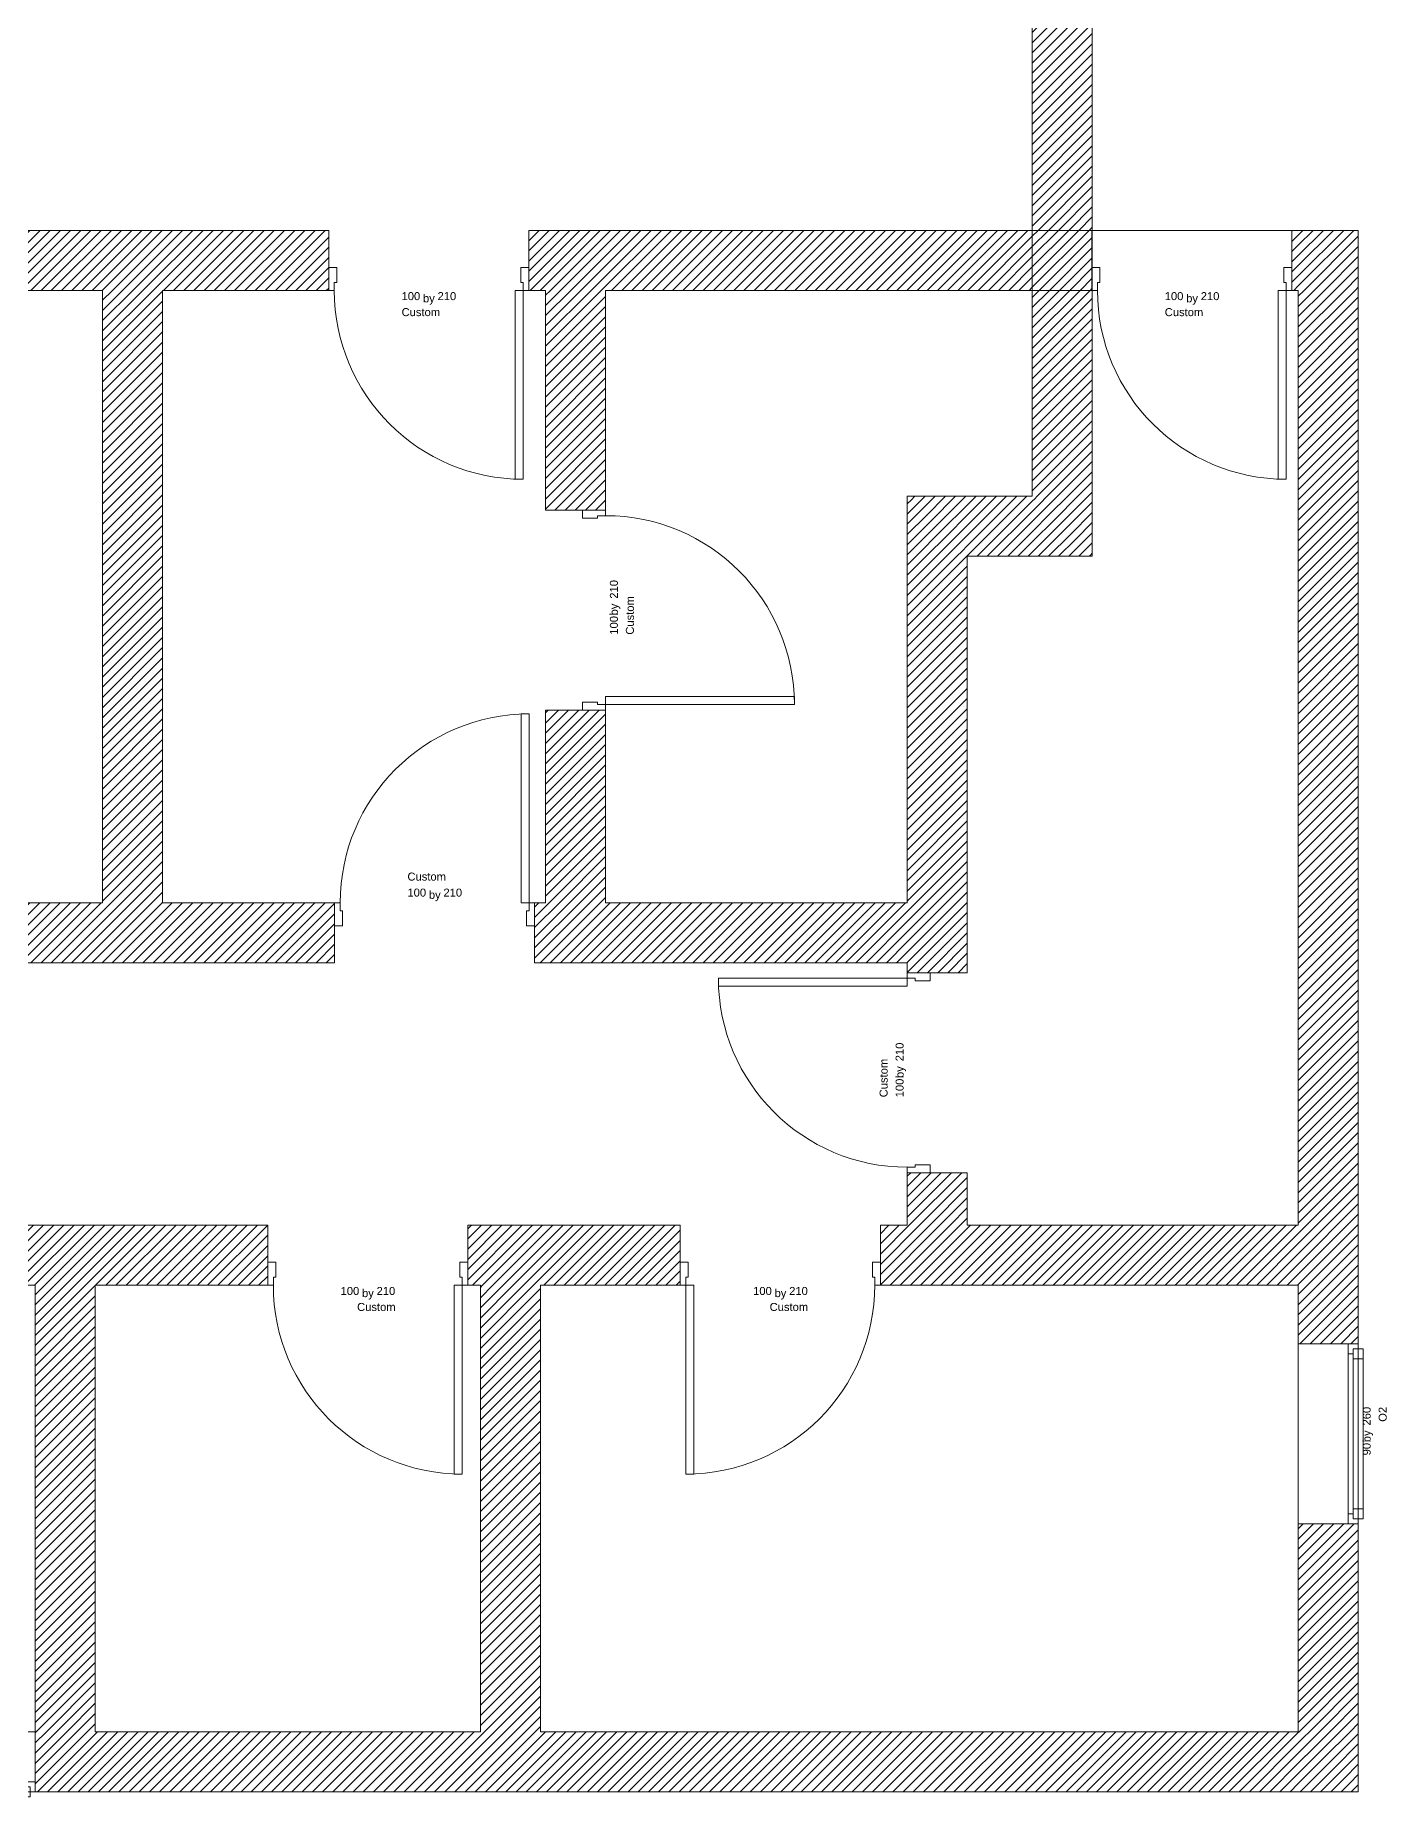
# Model space of a CAD drawing. Header units: millimetres. Extents: x -22335 to 45019, y -6963 to 26064.
# Drawn here: x 38263 to 45019, y -6859 to 1944 of the extents above; entities that cross this region are included whole.
import ezdxf
from ezdxf.enums import TextEntityAlignment as Align

# ---------------------------------------------------------------- set-up
doc = ezdxf.new("R2010")
doc.units = ezdxf.units.MM
doc.header["$MEASUREMENT"] = 0
for name, color, linetype in [('A_KONS_plosce', 7, 'Continuous'), ('A_KONS_zid zunanji', 7, 'Continuous'), ('Archicad Door Markers', 7, 'Continuous'), ('Archicad Doors', 7, 'Continuous'), ('Archicad Window Markers', 7, 'Continuous'), ('Archicad Windows', 7, 'Continuous')]:
    doc.layers.add(name, color=color, linetype=linetype)
for name, color, linetype, lineweight, true_color in [('A_KONS_plosce_Pen_No__89', 7, 'Continuous', 0, 0x71cebe), ('Archicad Doors_Pen_No__23', 7, 'Continuous', 20, 0xff6600), ('Archicad Doors_Pen_No__3', 7, 'Continuous', 13, 0xff6600), ('Archicad Windows_Pen_No__23', 7, 'Continuous', 20, 0xff6600), ('Archicad Windows_Pen_No__3', 7, 'Continuous', 13, 0xff6600)]:
    doc.layers.add(name, color=color, linetype=linetype, lineweight=lineweight, true_color=true_color)
for name, color, linetype, lineweight in [('A_KONS_zid zunanji_Pen_No__27', 7, 'Continuous', 20), ('Archicad Door Markers_Pen_No__7', 7, 'Continuous', 13), ('Archicad Doors_Pen_No__27', 7, 'Continuous', 20), ('Archicad Window Markers_Pen_No__7', 7, 'Continuous', 13), ('Archicad Windows_Pen_No__27', 7, 'Continuous', 20)]:
    doc.layers.add(name, color=color, linetype=linetype, lineweight=lineweight)
doc.styles.add('GENERATED_STYLE_1', font='arial.ttf')
pattern_1 = [(45, (0, 0), (-25.455843, 25.455843), [])]

# ---------------------------------------------------------------- blocks, each defined once
blk = doc.blocks.new('Slab_1', base_point=(-22196, -4111.9))
at = {"layer": 'A_KONS_plosce_Pen_No__89', "color": 123, "linetype": 'Continuous', "lineweight": 0, "true_color": 0x71cebe, "flags": 128}
blk.add_lwpolyline([(-22196, -4111.9), (-12447.1, -4111.9), (-12447.1, -183.9), (-3773.2, -183.9), (-3773.2, -4111.9), (6716, -4111.9), (6716, -1725.3), (9171.5, -1725.3), (9171.5, -6834), (44876.8, -6834), (44876.8, 969), (43547, 969), (43547, 11646.7), (44576.8, 11646.7), (44576.8, 25911.9), (-22196, 25911.9)], close=True, dxfattribs=at)
blk = doc.blocks.new('Window 27')
at = {"layer": 'Archicad Windows_Pen_No__23', "color": 30, "linetype": 'Continuous', "lineweight": 20, "true_color": 0xff6600}
for p, q in [((-450, 0), (-425, 0)), ((-425, 25), (-375, 25)), ((-425, -25), (-425, 25)), ((-425, 0), (-425, -25)), ((-375, 25), (-375, -25)), ((-375, 25), (375, 25)), ((-375, 0), (375, 0)), ((375, -25), (375, 25)), ((375, 25), (425, 25)), ((425, 25), (425, -25)), ((425, -25), (425, 0)), ((425, 0), (450, 0)), ((-400, -50), (-450, -50)), ((-425, -25), (-400, -25)), ((-375, -25), (-425, -25)), ((-400, -25), (-400, -50)), ((375, -25), (-375, -25)), ((425, -25), (375, -25)), ((400, -50), (400, -25)), ((400, -25), (425, -25)), ((450, -50), (400, -50))]:
    blk.add_line(p, q, dxfattribs=at)
at = {"layer": 'Archicad Windows_Pen_No__27', "color": 7, "linetype": 'Continuous', "lineweight": 20}
for p, q in [((-450, 0), (-450, -50)), ((-450, 0), (-450, -50)), ((450, 0), (450, -50)), ((450, 0), (450, -50)), ((-450, -50), (-450, -300)), ((450, -50), (450, -300))]:
    blk.add_line(p, q, dxfattribs=at)
at = {"layer": 'Archicad Windows_Pen_No__3', "color": 30, "linetype": 'Continuous', "lineweight": 13, "true_color": 0xff6600}
for p, q in [((-450, 0), (450, 0)), ((-375, 25), (375, 25)), ((400, -50), (-400, -50)), ((-450, -300), (450, -300))]:
    blk.add_line(p, q, dxfattribs=at)
blk = doc.blocks.new('Basic Window-Door-Skylight Marker')
at = {"layer": 'Archicad Window Markers_Pen_No__7', "color": 7, "lineweight": 13, "style": 'GENERATED_STYLE_1'}
for tag, p in [('AC_WIDO_ID', (-158.6, 99.3)), ('AC_WIDO_A_SIZE', (-158.6, 19.3)), ('GS_Separator', (-21.3, 8.5)), ('AC_WIDO_B_SIZE', (67.1, 19.3))]:
    blk.add_attdef(tag, text='', height=40, dxfattribs=at).set_placement(p, align=Align.BOTTOM_LEFT)
blk = doc.blocks.new('Wall_23', base_point=(44876.8, 969))
at = {"layer": 'A_KONS_zid zunanji', "linetype": 'Continuous', "lineweight": 0, "true_color": 0x000000}
h = blk.add_hatch(dxfattribs=at)
h.set_pattern_fill('Navadna_NF_Opeka', color=18, style=0, pattern_type=2)
h.set_pattern_definition(pattern_1)
h.paths.add_polyline_path([(44576.8, 669), (44876.8, 969), (44576.8, 969)])
h = blk.add_hatch(dxfattribs=at)
h.set_pattern_fill('Navadna_NF_Opeka', color=18, style=0, pattern_type=2)
h.set_pattern_definition(pattern_1)
h.paths.add_polyline_path([(44576.8, 669), (44876.8, 669), (44876.8, 969)])
h = blk.add_hatch(dxfattribs=at)
h.set_pattern_fill('Navadna_NF_Opeka', color=18, style=0, pattern_type=2)
h.set_pattern_definition(pattern_1)
h.paths.add_polyline_path([(44576.8, 669), (44576.8, -4595.6), (44876.8, -4595.6), (44876.8, 669)])
h = blk.add_hatch(dxfattribs=at)
h.set_pattern_fill('Navadna_NF_Opeka', color=18, style=0, pattern_type=2)
h.set_pattern_definition(pattern_1)
h.paths.add_polyline_path([(44576.8, -6534), (44876.8, -6534), (44876.8, -5495.6), (44576.8, -5495.6)])
h = blk.add_hatch(dxfattribs=at)
h.set_pattern_fill('Navadna_NF_Opeka', color=18, style=0, pattern_type=2)
h.set_pattern_definition(pattern_1)
h.paths.add_polyline_path([(44576.8, -6834), (44876.8, -6834), (44576.8, -6534)])
h = blk.add_hatch(dxfattribs=at)
h.set_pattern_fill('Navadna_NF_Opeka', color=18, style=0, pattern_type=2)
h.set_pattern_definition(pattern_1)
h.paths.add_polyline_path([(44576.8, -6534), (44876.8, -6834), (44876.8, -6534)])
at = {"layer": 'A_KONS_zid zunanji_Pen_No__27', "color": 7, "linetype": 'Continuous', "lineweight": 20}
for p, q in [((44826.8, -4595.6), (44576.8, -4595.6)), ((44876.8, -4595.6), (44826.8, -4595.6)), ((44826.8, -5495.6), (44576.8, -5495.6)), ((44876.8, -5495.6), (44826.8, -5495.6))]:
    blk.add_line(p, q, dxfattribs=at)
at = {"layer": 'A_KONS_zid zunanji_Pen_No__27', "color": 7, "linetype": 'Continuous', "lineweight": 20, "flags": 128}
for points in [[(44876.8, 969), (44576.8, 969)], [(44876.8, -4595.6), (44876.8, 969)], [(44576.8, 669), (44576.8, -4002.6)], [(44576.8, -4302.6), (44576.8, -4595.6)], [(44576.8, -5495.6), (44576.8, -6534)], [(44876.8, -6834), (44876.8, -5495.6)], [(44876.8, -6834), (44576.8, -6834)]]:
    blk.add_lwpolyline(points, dxfattribs=at)
at = {"layer": 'Archicad Window Markers', "color": 161, "lineweight": 13, "true_color": 0x40a5ff}
ref = blk.add_blockref('Basic Window-Door-Skylight Marker', (44876.8, -5045.6), dxfattribs=dict(at, rotation=270))
ref.add_attrib('GS_Separator', ' by ', dxfattribs={"layer": 'Archicad Window Markers_Pen_No__7', "color": 7, "lineweight": 13, "height": 40, "rotation": 90, "style": 'GENERATED_STYLE_1'}).set_placement((44950.6, -5102.8), align=Align.BOTTOM_LEFT)
ref.add_attrib('AC_WIDO_ID', 'O2', dxfattribs={"layer": 'Archicad Window Markers_Pen_No__7', "color": 7, "lineweight": 13, "height": 40, "rotation": 90, "style": 'GENERATED_STYLE_1'}).set_placement((45030.6, -4985.2), align=Align.BOTTOM_LEFT)
ref.add_attrib('AC_WIDO_A_SIZE', '90', dxfattribs={"layer": 'Archicad Window Markers_Pen_No__7', "color": 7, "lineweight": 13, "height": 40, "rotation": 90, "style": 'GENERATED_STYLE_1'}).set_placement((44950.6, -5153), align=Align.BOTTOM_LEFT)
ref.add_attrib('AC_WIDO_B_SIZE', '260', dxfattribs={"layer": 'Archicad Window Markers_Pen_No__7', "color": 7, "lineweight": 13, "height": 40, "rotation": 90, "style": 'GENERATED_STYLE_1'}).set_placement((44950.6, -5003.6), align=Align.BOTTOM_LEFT)
at = {"layer": 'Archicad Windows', "color": 21, "linetype": 'Continuous', "lineweight": 0, "true_color": 0xff9955, "zscale": 1000, "rotation": 270}
blk.add_blockref('Window 27', (44876.8, -5045.6), dxfattribs=at)
blk = doc.blocks.new('Window 27_8')
at = {"layer": 'Archicad Windows_Pen_No__23', "color": 30, "linetype": 'Continuous', "lineweight": 20, "true_color": 0xff6600}
for p, q in [((-729.7, 0), (-704.7, 0)), ((-704.7, 25), (-654.7, 25)), ((-704.7, -25), (-704.7, 25)), ((-704.7, 0), (-704.7, -25)), ((-654.7, 25), (-654.7, -25)), ((-654.7, 25), (654.7, 25)), ((-654.7, 0), (654.7, 0)), ((654.7, -25), (654.7, 25)), ((654.7, 25), (704.7, 25)), ((704.7, 25), (704.7, -25)), ((704.7, -25), (704.7, 0)), ((704.7, 0), (729.7, 0)), ((-679.7, -50), (-729.7, -50)), ((-704.7, -25), (-679.7, -25)), ((-654.7, -25), (-704.7, -25)), ((-679.7, -25), (-679.7, -50)), ((654.7, -25), (-654.7, -25)), ((704.7, -25), (654.7, -25)), ((679.7, -50), (679.7, -25)), ((679.7, -25), (704.7, -25)), ((729.7, -50), (679.7, -50))]:
    blk.add_line(p, q, dxfattribs=at)
at = {"layer": 'Archicad Windows_Pen_No__27', "color": 7, "linetype": 'Continuous', "lineweight": 20}
for p, q in [((-729.7, 0), (-729.7, -50)), ((-729.7, 0), (-729.7, -50)), ((729.7, 0), (729.7, -50)), ((729.7, 0), (729.7, -50)), ((-729.7, -50), (-729.7, -300)), ((729.7, -50), (729.7, -300))]:
    blk.add_line(p, q, dxfattribs=at)
at = {"layer": 'Archicad Windows_Pen_No__3', "color": 30, "linetype": 'Continuous', "lineweight": 13, "true_color": 0xff6600}
for p, q in [((-729.7, 0), (729.7, 0)), ((-654.7, 25), (654.7, 25)), ((679.7, -50), (-679.7, -50)), ((-729.7, -300), (729.7, -300))]:
    blk.add_line(p, q, dxfattribs=at)
blk = doc.blocks.new('Wall_24', base_point=(44876.8, -6834))
at = {"layer": 'A_KONS_zid zunanji', "linetype": 'Continuous', "lineweight": 0, "true_color": 0x000000}
h = blk.add_hatch(dxfattribs=at)
h.set_pattern_fill('Navadna_NF_Opeka', color=18, style=0, pattern_type=2)
h.set_pattern_definition(pattern_1)
h.paths.add_polyline_path([(38263.1, -6834), (44576.8, -6834), (44576.8, -6534), (38263.1, -6534)])
at = {"layer": 'A_KONS_zid zunanji_Pen_No__27', "color": 7, "linetype": 'Continuous', "lineweight": 20}
for p, q in [((38263.1, -6784), (38263.1, -6534)), ((38263.1, -6834), (38263.1, -6784))]:
    blk.add_line(p, q, dxfattribs=at)
at = {"layer": 'A_KONS_zid zunanji_Pen_No__27', "color": 7, "linetype": 'Continuous', "lineweight": 20, "flags": 128}
for points in [[(40488.4, -6534), (38563.1, -6534)], [(44576.8, -6534), (40788.4, -6534)], [(38263.1, -6834), (44576.8, -6834)]]:
    blk.add_lwpolyline(points, dxfattribs=at)
at = {"layer": 'Archicad Windows', "color": 21, "linetype": 'Continuous', "lineweight": 0, "true_color": 0xff9955, "zscale": 1000, "rotation": 180}
blk.add_blockref('Window 27_8', (37533.4, -6834), dxfattribs=at)
blk = doc.blocks.new('Wall_51', base_point=(43547, 11646.7))
at = {"layer": 'A_KONS_zid zunanji', "linetype": 'Continuous', "lineweight": 0, "true_color": 0x000000}
h = blk.add_hatch(dxfattribs=at)
h.set_pattern_fill('Navadna_NF_Opeka', color=18, style=0, pattern_type=2)
h.set_pattern_definition(pattern_1)
h.paths.add_polyline_path([(43247, 10172.8), (43247, 969), (43547, 969), (43547, 10172.8)])
h = blk.add_hatch(dxfattribs=at)
h.set_pattern_fill('Navadna_NF_Opeka', color=18, style=0, pattern_type=2)
h.set_pattern_definition(pattern_1)
h.paths.add_polyline_path([(43547, 969), (43247, 969), (43247, 669)])
h = blk.add_hatch(dxfattribs=at)
h.set_pattern_fill('Navadna_NF_Opeka', color=18, style=0, pattern_type=2)
h.set_pattern_definition(pattern_1)
h.paths.add_polyline_path([(43247, 669), (43545, 669), (43545, 967)])
at = {"layer": 'A_KONS_zid zunanji_Pen_No__27', "color": 7, "linetype": 'Continuous', "lineweight": 20, "flags": 128}
for points in [[(43547, 969), (43547, 10172.8)], [(43247, 6071.9), (43247, 669)], [(43247, 669), (43547, 669)]]:
    blk.add_lwpolyline(points, dxfattribs=at)
blk = doc.blocks.new('Door 27_2')
at = {"layer": 'Archicad Doors_Pen_No__23', "color": 30, "linetype": 'Continuous', "lineweight": 20, "true_color": 0xff6600}
for p, q in [((-472, 0), (-500, 0)), ((-500, 0), (-500, -115)), ((-472, -40), (-472, 0)), ((500, 0), (472, 0)), ((472, 0), (472, -40)), ((500, -115), (500, 0)), ((-460, -40), (-472, -40)), ((-460, -115), (-460, -40)), ((472, -40), (460, -40)), ((460, -40), (460, -115)), ((-500, -115), (-460, -115)), ((460, -115), (500, -115))]:
    blk.add_line(p, q, dxfattribs=at)
at = {"layer": 'Archicad Doors_Pen_No__27', "color": 7, "linetype": 'Continuous', "lineweight": 20}
for p, q in [((-500, 0), (-500, -115)), ((-500, 0), (-500, -115)), ((500, 0), (500, -115)), ((500, 0), (500, -115)), ((-500, -115), (-500, -300)), ((500, -115), (500, -300))]:
    blk.add_line(p, q, dxfattribs=at)
at = {"layer": 'Archicad Doors_Pen_No__3', "color": 30, "linetype": 'Continuous', "lineweight": 13, "true_color": 0xff6600}
for p, q in [((432, 0), (432, 944)), ((432, 944), (472, 944)), ((472, 944), (472, 0)), ((472, 0), (432, 0))]:
    blk.add_line(p, q, dxfattribs=at)
blk.add_arc((472, 0), 944, 90, 180, dxfattribs=at)
blk = doc.blocks.new('Wall_54', base_point=(43547, 969))
at = {"layer": 'A_KONS_zid zunanji', "linetype": 'Continuous', "lineweight": 0, "true_color": 0x000000}
h = blk.add_hatch(dxfattribs=at)
h.set_pattern_fill('Navadna_NF_Opeka', color=18, style=0, pattern_type=2)
h.set_pattern_definition(pattern_1)
h.paths.add_polyline_path([(44576.8, 969), (44545, 969), (44545, 669), (44576.8, 669)])
at = {"layer": 'A_KONS_zid zunanji_Pen_No__27', "color": 7, "linetype": 'Continuous', "lineweight": 20}
for p, q in [((43545, 784), (43545, 969)), ((44545, 784), (44545, 969)), ((43545, 669), (43545, 784)), ((44545, 669), (44545, 784))]:
    blk.add_line(p, q, dxfattribs=at)
at = {"layer": 'A_KONS_zid zunanji_Pen_No__27', "color": 7, "linetype": 'Continuous', "lineweight": 20, "flags": 128}
for points in [[(44576.8, 969), (44545, 969)], [(44545, 669), (44576.8, 669)]]:
    blk.add_lwpolyline(points, dxfattribs=at)
at = {"layer": 'Archicad Door Markers', "color": 161, "lineweight": 13, "true_color": 0x40a5ff}
ref = blk.add_blockref('Basic Window-Door-Skylight Marker', (44045, 969), dxfattribs=at)
ref.add_attrib('AC_MarkerText_1', 'Custom', dxfattribs={"layer": 'Archicad Door Markers_Pen_No__7', "color": 7, "lineweight": 13, "height": 40, "style": 'GENERATED_STYLE_1'}).set_placement((43909.2, 528.3), align=Align.BOTTOM_LEFT)
ref.add_attrib('GS_Separator', ' by ', dxfattribs={"layer": 'Archicad Door Markers_Pen_No__7', "color": 7, "lineweight": 13, "height": 40, "style": 'GENERATED_STYLE_1'}).set_placement((44000.8, 597.5), align=Align.BOTTOM_LEFT)
ref.add_attrib('AC_WIDO_A_SIZE', '100', dxfattribs={"layer": 'Archicad Door Markers_Pen_No__7', "color": 7, "lineweight": 13, "height": 40, "style": 'GENERATED_STYLE_1'}).set_placement((43909.2, 608.3), align=Align.BOTTOM_LEFT)
ref.add_attrib('AC_WIDO_B_SIZE', '210', dxfattribs={"layer": 'Archicad Door Markers_Pen_No__7', "color": 7, "lineweight": 13, "height": 40, "style": 'GENERATED_STYLE_1'}).set_placement((44089.2, 608.3), align=Align.BOTTOM_LEFT)
at = {"layer": 'Archicad Doors', "color": 21, "linetype": 'Continuous', "lineweight": 0, "true_color": 0xff9955, "xscale": -1, "zscale": 1000, "rotation": 180}
blk.add_blockref('Door 27_2', (44045, 669), dxfattribs=at)
blk = doc.blocks.new('Wall_55', base_point=(44876.8, -4002.6))
at = {"layer": 'A_KONS_zid zunanji', "linetype": 'Continuous', "lineweight": 0, "true_color": 0x000000}
h = blk.add_hatch(dxfattribs=at)
h.set_pattern_fill('Navadna_NF_Opeka', color=18, style=0, pattern_type=2)
h.set_pattern_definition(pattern_1)
h.paths.add_polyline_path([(29292.3, -4302.6), (28992.3, -4002.6), (28992.3, -4302.6)])
h = blk.add_hatch(dxfattribs=at)
h.set_pattern_fill('Navadna_NF_Opeka', color=18, style=0, pattern_type=2)
h.set_pattern_definition(pattern_1)
h.paths.add_polyline_path([(29292.3, -4002.6), (28992.3, -4002.6), (29292.3, -4302.6)])
h = blk.add_hatch(dxfattribs=at)
h.set_pattern_fill('Navadna_NF_Opeka', color=18, style=0, pattern_type=2)
h.set_pattern_definition(pattern_1)
h.paths.add_polyline_path([(29292.3, -4302.6), (33886.9, -4302.6), (33886.9, -4002.6), (29292.3, -4002.6)])
h = blk.add_hatch(dxfattribs=at)
h.set_pattern_fill('Navadna_NF_Opeka', color=18, style=0, pattern_type=2)
h.set_pattern_definition(pattern_1)
h.paths.add_polyline_path([(34886.9, -4302.6), (37068.6, -4302.6), (37068.6, -4002.6), (34886.9, -4002.6)])
h = blk.add_hatch(dxfattribs=at)
h.set_pattern_fill('Navadna_NF_Opeka', color=18, style=0, pattern_type=2)
h.set_pattern_definition(pattern_1)
h.paths.add_polyline_path([(38068.6, -4302.6), (39425.4, -4302.6), (39425.4, -4002.6), (38068.6, -4002.6)])
h = blk.add_hatch(dxfattribs=at)
h.set_pattern_fill('Navadna_NF_Opeka', color=18, style=0, pattern_type=2)
h.set_pattern_definition(pattern_1)
h.paths.add_polyline_path([(40425.4, -4302.6), (41487.6, -4302.6), (41487.6, -4002.6), (40425.4, -4002.6)])
h = blk.add_hatch(dxfattribs=at)
h.set_pattern_fill('Navadna_NF_Opeka', color=18, style=0, pattern_type=2)
h.set_pattern_definition(pattern_1)
h.paths.add_polyline_path([(42487.6, -4302.6), (44576.8, -4302.6), (44576.8, -4002.6), (42487.6, -4002.6)])
at = {"layer": 'A_KONS_zid zunanji_Pen_No__27', "color": 7, "linetype": 'Continuous', "lineweight": 20}
for p, q in [((33886.9, -4187.6), (33886.9, -4002.6)), ((34886.9, -4187.6), (34886.9, -4002.6)), ((37068.6, -4187.6), (37068.6, -4002.6)), ((38068.6, -4187.6), (38068.6, -4002.6)), ((39425.4, -4187.6), (39425.4, -4002.6)), ((40425.4, -4187.6), (40425.4, -4002.6)), ((41487.6, -4187.6), (41487.6, -4002.6)), ((42487.6, -4187.6), (42487.6, -4002.6)), ((33886.9, -4302.6), (33886.9, -4187.6)), ((34886.9, -4302.6), (34886.9, -4187.6)), ((37068.6, -4302.6), (37068.6, -4187.6)), ((38068.6, -4302.6), (38068.6, -4187.6)), ((39425.4, -4302.6), (39425.4, -4187.6)), ((40425.4, -4302.6), (40425.4, -4187.6)), ((41487.6, -4302.6), (41487.6, -4187.6)), ((42487.6, -4302.6), (42487.6, -4187.6))]:
    blk.add_line(p, q, dxfattribs=at)
at = {"layer": 'A_KONS_zid zunanji_Pen_No__27', "color": 7, "linetype": 'Continuous', "lineweight": 20, "flags": 128}
for points in [[(28992.3, -4002.6), (28992.3, -4302.6)], [(33886.9, -4002.6), (28992.3, -4002.6)], [(37068.6, -4002.6), (34886.9, -4002.6)], [(39425.4, -4002.6), (38068.6, -4002.6)], [(41487.6, -4002.6), (40425.4, -4002.6)], [(42622.2, -4002.6), (42487.6, -4002.6)], [(44576.8, -4002.6), (42922.2, -4002.6)], [(29292.3, -4302.6), (33886.9, -4302.6)], [(34886.9, -4302.6), (35169.1, -4302.6)], [(35469.1, -4302.6), (37068.6, -4302.6)], [(38068.6, -4302.6), (38263.1, -4302.6)], [(38563.1, -4302.6), (39425.4, -4302.6)], [(40425.4, -4302.6), (40488.4, -4302.6)], [(40788.4, -4302.6), (41487.6, -4302.6)], [(42487.6, -4302.6), (44576.8, -4302.6)]]:
    blk.add_lwpolyline(points, dxfattribs=at)
at = {"layer": 'Archicad Door Markers', "color": 161, "lineweight": 13, "true_color": 0x40a5ff}
ref = blk.add_blockref('Basic Window-Door-Skylight Marker', (34386.9, -4302.6), dxfattribs=dict(at, rotation=180))
ref.add_attrib('AC_MarkerText_1', 'Custom', dxfattribs={"layer": 'Archicad Door Markers_Pen_No__7', "color": 7, "lineweight": 13, "height": 40, "rotation": 360, "style": 'GENERATED_STYLE_1'}).set_placement((34333.6, -4443.3), align=Align.BOTTOM_LEFT)
ref.add_attrib('GS_Separator', ' by ', dxfattribs={"layer": 'Archicad Door Markers_Pen_No__7', "color": 7, "lineweight": 13, "height": 40, "rotation": 360, "style": 'GENERATED_STYLE_1'}).set_placement((34342.7, -4374.1), align=Align.BOTTOM_LEFT)
ref.add_attrib('AC_WIDO_A_SIZE', '100', dxfattribs={"layer": 'Archicad Door Markers_Pen_No__7', "color": 7, "lineweight": 13, "height": 40, "rotation": 360, "style": 'GENERATED_STYLE_1'}).set_placement((34251.2, -4363.3), align=Align.BOTTOM_LEFT)
ref.add_attrib('AC_WIDO_B_SIZE', '210', dxfattribs={"layer": 'Archicad Door Markers_Pen_No__7', "color": 7, "lineweight": 13, "height": 40, "rotation": 360, "style": 'GENERATED_STYLE_1'}).set_placement((34431.1, -4363.3), align=Align.BOTTOM_LEFT)
ref = blk.add_blockref('Basic Window-Door-Skylight Marker', (37568.6, -4302.6), dxfattribs=dict(at, rotation=180))
ref.add_attrib('AC_MarkerText_1', 'Custom', dxfattribs={"layer": 'Archicad Door Markers_Pen_No__7', "color": 7, "lineweight": 13, "height": 40, "rotation": 360, "style": 'GENERATED_STYLE_1'}).set_placement((37515.3, -4443.3), align=Align.BOTTOM_LEFT)
ref.add_attrib('GS_Separator', ' by ', dxfattribs={"layer": 'Archicad Door Markers_Pen_No__7', "color": 7, "lineweight": 13, "height": 40, "rotation": 360, "style": 'GENERATED_STYLE_1'}).set_placement((37524.4, -4374.1), align=Align.BOTTOM_LEFT)
ref.add_attrib('AC_WIDO_A_SIZE', '100', dxfattribs={"layer": 'Archicad Door Markers_Pen_No__7', "color": 7, "lineweight": 13, "height": 40, "rotation": 360, "style": 'GENERATED_STYLE_1'}).set_placement((37432.8, -4363.3), align=Align.BOTTOM_LEFT)
ref.add_attrib('AC_WIDO_B_SIZE', '210', dxfattribs={"layer": 'Archicad Door Markers_Pen_No__7', "color": 7, "lineweight": 13, "height": 40, "rotation": 360, "style": 'GENERATED_STYLE_1'}).set_placement((37612.8, -4363.3), align=Align.BOTTOM_LEFT)
ref = blk.add_blockref('Basic Window-Door-Skylight Marker', (39925.4, -4302.6), dxfattribs=dict(at, rotation=180))
ref.add_attrib('AC_MarkerText_1', 'Custom', dxfattribs={"layer": 'Archicad Door Markers_Pen_No__7', "color": 7, "lineweight": 13, "height": 40, "rotation": 360, "style": 'GENERATED_STYLE_1'}).set_placement((39872.1, -4443.3), align=Align.BOTTOM_LEFT)
ref.add_attrib('GS_Separator', ' by ', dxfattribs={"layer": 'Archicad Door Markers_Pen_No__7', "color": 7, "lineweight": 13, "height": 40, "rotation": 360, "style": 'GENERATED_STYLE_1'}).set_placement((39881.2, -4374.1), align=Align.BOTTOM_LEFT)
ref.add_attrib('AC_WIDO_A_SIZE', '100', dxfattribs={"layer": 'Archicad Door Markers_Pen_No__7', "color": 7, "lineweight": 13, "height": 40, "rotation": 360, "style": 'GENERATED_STYLE_1'}).set_placement((39789.6, -4363.3), align=Align.BOTTOM_LEFT)
ref.add_attrib('AC_WIDO_B_SIZE', '210', dxfattribs={"layer": 'Archicad Door Markers_Pen_No__7', "color": 7, "lineweight": 13, "height": 40, "rotation": 360, "style": 'GENERATED_STYLE_1'}).set_placement((39969.6, -4363.3), align=Align.BOTTOM_LEFT)
ref = blk.add_blockref('Basic Window-Door-Skylight Marker', (41987.6, -4302.6), dxfattribs=dict(at, rotation=180))
ref.add_attrib('AC_MarkerText_1', 'Custom', dxfattribs={"layer": 'Archicad Door Markers_Pen_No__7', "color": 7, "lineweight": 13, "height": 40, "rotation": 360, "style": 'GENERATED_STYLE_1'}).set_placement((41934.3, -4443.3), align=Align.BOTTOM_LEFT)
ref.add_attrib('GS_Separator', ' by ', dxfattribs={"layer": 'Archicad Door Markers_Pen_No__7', "color": 7, "lineweight": 13, "height": 40, "rotation": 360, "style": 'GENERATED_STYLE_1'}).set_placement((41943.3, -4374.1), align=Align.BOTTOM_LEFT)
ref.add_attrib('AC_WIDO_A_SIZE', '100', dxfattribs={"layer": 'Archicad Door Markers_Pen_No__7', "color": 7, "lineweight": 13, "height": 40, "rotation": 360, "style": 'GENERATED_STYLE_1'}).set_placement((41851.8, -4363.3), align=Align.BOTTOM_LEFT)
ref.add_attrib('AC_WIDO_B_SIZE', '210', dxfattribs={"layer": 'Archicad Door Markers_Pen_No__7', "color": 7, "lineweight": 13, "height": 40, "rotation": 360, "style": 'GENERATED_STYLE_1'}).set_placement((42031.8, -4363.3), align=Align.BOTTOM_LEFT)
at = {"layer": 'Archicad Doors', "color": 21, "linetype": 'Continuous', "lineweight": 0, "true_color": 0xff9955, "xscale": -1, "zscale": 1000, "rotation": 180}
for p in [(34386.9, -4302.6), (37568.6, -4302.6), (39925.4, -4302.6)]:
    blk.add_blockref('Door 27_2', p, dxfattribs=at)
at = {"layer": 'Archicad Doors', "color": 21, "linetype": 'Continuous', "lineweight": 0, "true_color": 0xff9955, "zscale": 1000, "rotation": 180}
blk.add_blockref('Door 27_2', (41987.6, -4302.6), dxfattribs=at)
blk = doc.blocks.new('Wall_56', base_point=(40488.4, -6834))
at = {"layer": 'A_KONS_zid zunanji', "linetype": 'Continuous', "lineweight": 0, "true_color": 0x000000}
h = blk.add_hatch(dxfattribs=at)
h.set_pattern_fill('Navadna_NF_Opeka', color=18, style=0, pattern_type=2)
h.set_pattern_definition(pattern_1)
h.paths.add_polyline_path([(40788.4, -6534), (40788.4, -4302.6), (40488.4, -4302.6), (40488.4, -6534)])
at = {"layer": 'A_KONS_zid zunanji_Pen_No__27', "color": 7, "linetype": 'Continuous', "lineweight": 20, "flags": 128}
for points in [[(40488.4, -4302.6), (40488.4, -6534)], [(40788.4, -6534), (40788.4, -4302.6)]]:
    blk.add_lwpolyline(points, dxfattribs=at)
blk = doc.blocks.new('Wall_57', base_point=(38263.1, -6834))
at = {"layer": 'A_KONS_zid zunanji', "linetype": 'Continuous', "lineweight": 0, "true_color": 0x000000}
h = blk.add_hatch(dxfattribs=at)
h.set_pattern_fill('Navadna_NF_Opeka', color=18, style=0, pattern_type=2)
h.set_pattern_definition(pattern_1)
h.paths.add_polyline_path([(38563.1, -6534), (38563.1, -4302.6), (38263.1, -4302.6), (38263.1, -6534)])
at = {"layer": 'A_KONS_zid zunanji_Pen_No__27', "color": 7, "linetype": 'Continuous', "lineweight": 20, "flags": 128}
for points in [[(38263.1, -4302.6), (38263.1, -6534)], [(38563.1, -6534), (38563.1, -4302.6)]]:
    blk.add_lwpolyline(points, dxfattribs=at)
blk = doc.blocks.new('Wall_59', base_point=(35123.4, -2691.8))
at = {"layer": 'A_KONS_zid zunanji', "linetype": 'Continuous', "lineweight": 0, "true_color": 0x000000}
h = blk.add_hatch(dxfattribs=at)
h.set_pattern_fill('Navadna_NF_Opeka', color=18, style=0, pattern_type=2)
h.set_pattern_definition(pattern_1)
h.paths.add_polyline_path([(35123.4, -2691.8), (36731.7, -2691.8), (36731.7, -2391.8), (35123.4, -2391.8)])
h = blk.add_hatch(dxfattribs=at)
h.set_pattern_fill('Navadna_NF_Opeka', color=18, style=0, pattern_type=2)
h.set_pattern_definition(pattern_1)
h.paths.add_polyline_path([(39759.5, -2391.8), (37731.7, -2391.8), (37731.7, -2691.8), (39759.5, -2691.8)])
h = blk.add_hatch(dxfattribs=at)
h.set_pattern_fill('Navadna_NF_Opeka', color=18, style=0, pattern_type=2)
h.set_pattern_definition(pattern_1)
h.paths.add_polyline_path([(40759.5, -2391.8), (40759.5, -2691.8), (42622.2, -2691.8), (42622.2, -2391.8)])
at = {"layer": 'A_KONS_zid zunanji_Pen_No__27', "color": 7, "linetype": 'Continuous', "lineweight": 20}
for p, q in [((36731.7, -2391.8), (36731.7, -2506.8)), ((37731.7, -2391.8), (37731.7, -2506.8)), ((39759.5, -2391.8), (39759.5, -2506.8)), ((40759.5, -2391.8), (40759.5, -2506.8)), ((36731.7, -2506.8), (36731.7, -2691.8)), ((37731.7, -2506.8), (37731.7, -2691.8)), ((39759.5, -2506.8), (39759.5, -2691.8)), ((40759.5, -2506.8), (40759.5, -2691.8))]:
    blk.add_line(p, q, dxfattribs=at)
at = {"layer": 'A_KONS_zid zunanji_Pen_No__27', "color": 7, "linetype": 'Continuous', "lineweight": 20, "flags": 128}
for points in [[(36359.6, -2391.8), (35123.4, -2391.8)], [(35123.4, -2391.8), (35123.4, -2691.8)], [(36731.7, -2391.8), (36659.6, -2391.8)], [(38600.1, -2391.8), (37731.7, -2391.8)], [(39759.5, -2391.8), (38900.1, -2391.8)], [(40814, -2391.8), (40759.5, -2391.8)], [(42622.2, -2391.8), (41114, -2391.8)], [(35123.4, -2691.8), (36731.7, -2691.8)], [(37731.7, -2691.8), (39759.5, -2691.8)], [(40759.5, -2691.8), (42622.2, -2691.8)]]:
    blk.add_lwpolyline(points, dxfattribs=at)
at = {"layer": 'Archicad Door Markers', "color": 161, "lineweight": 13, "true_color": 0x40a5ff}
ref = blk.add_blockref('Basic Window-Door-Skylight Marker', (37231.7, -2391.8), dxfattribs=at)
ref.add_attrib('AC_MarkerText_1', 'Custom', dxfattribs={"layer": 'Archicad Door Markers_Pen_No__7', "color": 7, "lineweight": 13, "height": 40, "style": 'GENERATED_STYLE_1'}).set_placement((37095.9, -2292.5), align=Align.BOTTOM_LEFT)
ref.add_attrib('GS_Separator', ' by ', dxfattribs={"layer": 'Archicad Door Markers_Pen_No__7', "color": 7, "lineweight": 13, "height": 40, "style": 'GENERATED_STYLE_1'}).set_placement((37187.5, -2383.4), align=Align.BOTTOM_LEFT)
ref.add_attrib('AC_WIDO_A_SIZE', '100', dxfattribs={"layer": 'Archicad Door Markers_Pen_No__7', "color": 7, "lineweight": 13, "height": 40, "style": 'GENERATED_STYLE_1'}).set_placement((37095.9, -2372.5), align=Align.BOTTOM_LEFT)
ref.add_attrib('AC_WIDO_B_SIZE', '210', dxfattribs={"layer": 'Archicad Door Markers_Pen_No__7', "color": 7, "lineweight": 13, "height": 40, "style": 'GENERATED_STYLE_1'}).set_placement((37275.9, -2372.5), align=Align.BOTTOM_LEFT)
ref = blk.add_blockref('Basic Window-Door-Skylight Marker', (40259.5, -2391.8), dxfattribs=at)
ref.add_attrib('AC_MarkerText_1', 'Custom', dxfattribs={"layer": 'Archicad Door Markers_Pen_No__7', "color": 7, "lineweight": 13, "height": 40, "style": 'GENERATED_STYLE_1'}).set_placement((40123.8, -2292.5), align=Align.BOTTOM_LEFT)
ref.add_attrib('GS_Separator', ' by ', dxfattribs={"layer": 'Archicad Door Markers_Pen_No__7', "color": 7, "lineweight": 13, "height": 40, "style": 'GENERATED_STYLE_1'}).set_placement((40215.3, -2383.4), align=Align.BOTTOM_LEFT)
ref.add_attrib('AC_WIDO_A_SIZE', '100', dxfattribs={"layer": 'Archicad Door Markers_Pen_No__7', "color": 7, "lineweight": 13, "height": 40, "style": 'GENERATED_STYLE_1'}).set_placement((40123.8, -2372.5), align=Align.BOTTOM_LEFT)
ref.add_attrib('AC_WIDO_B_SIZE', '210', dxfattribs={"layer": 'Archicad Door Markers_Pen_No__7', "color": 7, "lineweight": 13, "height": 40, "style": 'GENERATED_STYLE_1'}).set_placement((40303.7, -2372.5), align=Align.BOTTOM_LEFT)
at = {"layer": 'Archicad Doors', "color": 21, "linetype": 'Continuous', "lineweight": 0, "true_color": 0xff9955, "xscale": -1, "zscale": 1000}
blk.add_blockref('Door 27_2', (37231.7, -2391.8), dxfattribs=at)
at = {"layer": 'Archicad Doors', "color": 21, "linetype": 'Continuous', "lineweight": 0, "true_color": 0xff9955, "zscale": 1000}
blk.add_blockref('Door 27_2', (40259.5, -2391.8), dxfattribs=at)
blk = doc.blocks.new('Wall_60', base_point=(42622.2, -4002.6))
at = {"layer": 'A_KONS_zid zunanji', "linetype": 'Continuous', "lineweight": 0, "true_color": 0x000000}
h = blk.add_hatch(dxfattribs=at)
h.set_pattern_fill('Navadna_NF_Opeka', color=18, style=0, pattern_type=2)
h.set_pattern_definition(pattern_1)
h.paths.add_polyline_path([(42922.2, -359.9), (42622.2, -359.9), (42922.2, -659.9)])
h = blk.add_hatch(dxfattribs=at)
h.set_pattern_fill('Navadna_NF_Opeka', color=18, style=0, pattern_type=2)
h.set_pattern_definition(pattern_1)
h.paths.add_polyline_path([(42922.2, -659.9), (42622.2, -359.9), (42622.2, -659.9)])
h = blk.add_hatch(dxfattribs=at)
h.set_pattern_fill('Navadna_NF_Opeka', color=18, style=0, pattern_type=2)
h.set_pattern_definition(pattern_1)
h.paths.add_polyline_path([(42622.2, -659.9), (42622.2, -2740.8), (42922.2, -2740.8), (42922.2, -659.9)])
h = blk.add_hatch(dxfattribs=at)
h.set_pattern_fill('Navadna_NF_Opeka', color=18, style=0, pattern_type=2)
h.set_pattern_definition(pattern_1)
h.paths.add_polyline_path([(42622.2, -4002.6), (42922.2, -4002.6), (42922.2, -3740.8), (42622.2, -3740.8)])
at = {"layer": 'A_KONS_zid zunanji_Pen_No__27', "color": 7, "linetype": 'Continuous', "lineweight": 20}
for p, q in [((42622.2, -2740.8), (42737.2, -2740.8)), ((42737.2, -2740.8), (42922.2, -2740.8)), ((42622.2, -3740.8), (42737.2, -3740.8)), ((42737.2, -3740.8), (42922.2, -3740.8))]:
    blk.add_line(p, q, dxfattribs=at)
at = {"layer": 'A_KONS_zid zunanji_Pen_No__27', "color": 7, "linetype": 'Continuous', "lineweight": 20, "flags": 128}
for points in [[(42622.2, -359.9), (42922.2, -359.9)], [(42622.2, -359.9), (42622.2, -2391.8)], [(42922.2, -2740.8), (42922.2, -659.9)], [(42622.2, -2691.8), (42622.2, -2740.8)], [(42622.2, -3740.8), (42622.2, -4002.6)], [(42922.2, -4002.6), (42922.2, -3740.8)]]:
    blk.add_lwpolyline(points, dxfattribs=at)
at = {"layer": 'Archicad Door Markers', "color": 161, "lineweight": 13, "true_color": 0x40a5ff}
ref = blk.add_blockref('Basic Window-Door-Skylight Marker', (42622.2, -3240.8), dxfattribs=dict(at, rotation=90))
ref.add_attrib('AC_MarkerText_1', 'Custom', dxfattribs={"layer": 'Archicad Door Markers_Pen_No__7', "color": 7, "lineweight": 13, "height": 40, "rotation": 90, "style": 'GENERATED_STYLE_1'}).set_placement((42535.9, -3363.5), align=Align.BOTTOM_LEFT)
ref.add_attrib('GS_Separator', ' by ', dxfattribs={"layer": 'Archicad Door Markers_Pen_No__7', "color": 7, "lineweight": 13, "height": 40, "rotation": 90, "style": 'GENERATED_STYLE_1'}).set_placement((42615.9, -3282.8), align=Align.BOTTOM_LEFT)
ref.add_attrib('AC_WIDO_A_SIZE', '100', dxfattribs={"layer": 'Archicad Door Markers_Pen_No__7', "color": 7, "lineweight": 13, "height": 40, "rotation": 90, "style": 'GENERATED_STYLE_1'}).set_placement((42615.9, -3363.5), align=Align.BOTTOM_LEFT)
ref.add_attrib('AC_WIDO_B_SIZE', '210', dxfattribs={"layer": 'Archicad Door Markers_Pen_No__7', "color": 7, "lineweight": 13, "height": 40, "rotation": 90, "style": 'GENERATED_STYLE_1'}).set_placement((42615.9, -3183.5), align=Align.BOTTOM_LEFT)
at = {"layer": 'Archicad Doors', "color": 21, "linetype": 'Continuous', "lineweight": 0, "true_color": 0xff9955, "zscale": 1000, "rotation": 90}
blk.add_blockref('Door 27_2', (42622.2, -3240.8), dxfattribs=at)
blk = doc.blocks.new('Wall_61', base_point=(42622.2, -359.9))
at = {"layer": 'A_KONS_zid zunanji', "linetype": 'Continuous', "lineweight": 0, "true_color": 0x000000}
h = blk.add_hatch(dxfattribs=at)
h.set_pattern_fill('Navadna_NF_Opeka', color=18, style=0, pattern_type=2)
h.set_pattern_definition(pattern_1)
h.paths.add_polyline_path([(42922.2, -659.9), (43247, -659.9), (43247, -359.9), (42922.2, -359.9)])
h = blk.add_hatch(dxfattribs=at)
h.set_pattern_fill('Navadna_NF_Opeka', color=18, style=0, pattern_type=2)
h.set_pattern_definition(pattern_1)
h.paths.add_polyline_path([(43547, -359.9), (43247, -359.9), (43547, -659.9)])
h = blk.add_hatch(dxfattribs=at)
h.set_pattern_fill('Navadna_NF_Opeka', color=18, style=0, pattern_type=2)
h.set_pattern_definition(pattern_1)
h.paths.add_polyline_path([(43247, -359.9), (43247, -659.9), (43547, -659.9)])
at = {"layer": 'A_KONS_zid zunanji_Pen_No__27', "color": 7, "linetype": 'Continuous', "lineweight": 20, "flags": 128}
for points in [[(43247, -359.9), (42922.2, -359.9)], [(43547, -659.9), (43547, -359.9)], [(42922.2, -659.9), (43547, -659.9)]]:
    blk.add_lwpolyline(points, dxfattribs=at)
blk = doc.blocks.new('Wall_62', base_point=(43247, 669))
at = {"layer": 'A_KONS_zid zunanji', "linetype": 'Continuous', "lineweight": 0, "true_color": 0x000000}
h = blk.add_hatch(dxfattribs=at)
h.set_pattern_fill('Navadna_NF_Opeka', color=18, style=0, pattern_type=2)
h.set_pattern_definition(pattern_1)
h.paths.add_polyline_path([(43247, 969), (43247, 669), (43547, 969)])
h = blk.add_hatch(dxfattribs=at)
h.set_pattern_fill('Navadna_NF_Opeka', color=18, style=0, pattern_type=2)
h.set_pattern_definition(pattern_1)
h.paths.add_polyline_path([(43247, 669), (43547, 669), (43547, 969)])
h = blk.add_hatch(dxfattribs=at)
h.set_pattern_fill('Navadna_NF_Opeka', color=18, style=0, pattern_type=2)
h.set_pattern_definition(pattern_1)
h.paths.add_polyline_path([(43547, -359.9), (43547, 669), (43247, 669), (43247, -359.9)])
at = {"layer": 'A_KONS_zid zunanji_Pen_No__27', "color": 7, "linetype": 'Continuous', "lineweight": 20, "flags": 128}
for points in [[(43547, 969), (43247, 969)], [(43547, -359.9), (43547, 969)], [(43247, 669), (43247, -359.9)]]:
    blk.add_lwpolyline(points, dxfattribs=at)
blk = doc.blocks.new('Wall_63', base_point=(35151.9, 669))
at = {"layer": 'A_KONS_zid zunanji', "linetype": 'Continuous', "lineweight": 0, "true_color": 0x000000}
h = blk.add_hatch(dxfattribs=at)
h.set_pattern_fill('Navadna_NF_Opeka', color=18, style=0, pattern_type=2)
h.set_pattern_definition(pattern_1)
h.paths.add_polyline_path([(35451.9, 969), (35451.9, 669), (39730.1, 669), (39730.1, 969)])
h = blk.add_hatch(dxfattribs=at)
h.set_pattern_fill('Navadna_NF_Opeka', color=18, style=0, pattern_type=2)
h.set_pattern_definition(pattern_1)
h.paths.add_polyline_path([(40730.1, 969), (40730.1, 669), (43247, 669), (43247, 969)])
at = {"layer": 'A_KONS_zid zunanji_Pen_No__27', "color": 7, "linetype": 'Continuous', "lineweight": 20}
for p, q in [((39730.1, 784), (39730.1, 969)), ((40730.1, 784), (40730.1, 969)), ((39730.1, 669), (39730.1, 784)), ((40730.1, 669), (40730.1, 784))]:
    blk.add_line(p, q, dxfattribs=at)
at = {"layer": 'A_KONS_zid zunanji_Pen_No__27', "color": 7, "linetype": 'Continuous', "lineweight": 20, "flags": 128}
for points in [[(39730.1, 969), (35451.9, 969)], [(43247, 969), (40730.1, 969)], [(35451.9, 669), (36359.6, 669)], [(36659.6, 669), (38600.1, 669)], [(38900.1, 669), (39730.1, 669)], [(40730.1, 669), (40814, 669)], [(41114, 669), (43247, 669)]]:
    blk.add_lwpolyline(points, dxfattribs=at)
at = {"layer": 'Archicad Door Markers', "color": 161, "lineweight": 13, "true_color": 0x40a5ff}
ref = blk.add_blockref('Basic Window-Door-Skylight Marker', (40230.1, 969), dxfattribs=at)
ref.add_attrib('AC_MarkerText_1', 'Custom', dxfattribs={"layer": 'Archicad Door Markers_Pen_No__7', "color": 7, "lineweight": 13, "height": 40, "style": 'GENERATED_STYLE_1'}).set_placement((40094.4, 528.3), align=Align.BOTTOM_LEFT)
ref.add_attrib('GS_Separator', ' by ', dxfattribs={"layer": 'Archicad Door Markers_Pen_No__7', "color": 7, "lineweight": 13, "height": 40, "style": 'GENERATED_STYLE_1'}).set_placement((40185.9, 597.5), align=Align.BOTTOM_LEFT)
ref.add_attrib('AC_WIDO_A_SIZE', '100', dxfattribs={"layer": 'Archicad Door Markers_Pen_No__7', "color": 7, "lineweight": 13, "height": 40, "style": 'GENERATED_STYLE_1'}).set_placement((40094.4, 608.3), align=Align.BOTTOM_LEFT)
ref.add_attrib('AC_WIDO_B_SIZE', '210', dxfattribs={"layer": 'Archicad Door Markers_Pen_No__7', "color": 7, "lineweight": 13, "height": 40, "style": 'GENERATED_STYLE_1'}).set_placement((40274.3, 608.3), align=Align.BOTTOM_LEFT)
at = {"layer": 'Archicad Doors', "color": 21, "linetype": 'Continuous', "lineweight": 0, "true_color": 0xff9955, "xscale": -1, "zscale": 1000, "rotation": 180}
blk.add_blockref('Door 27_2', (40230.1, 669), dxfattribs=at)
blk = doc.blocks.new('Wall_64', base_point=(40814, -2691.8))
at = {"layer": 'A_KONS_zid zunanji', "linetype": 'Continuous', "lineweight": 0, "true_color": 0x000000}
h = blk.add_hatch(dxfattribs=at)
h.set_pattern_fill('Navadna_NF_Opeka', color=18, style=0, pattern_type=2)
h.set_pattern_definition(pattern_1)
h.paths.add_polyline_path([(41114, 669), (40814, 669), (40814, -428.9), (41114, -428.9)])
h = blk.add_hatch(dxfattribs=at)
h.set_pattern_fill('Navadna_NF_Opeka', color=18, style=0, pattern_type=2)
h.set_pattern_definition(pattern_1)
h.paths.add_polyline_path([(40814, -2391.8), (41114, -2391.8), (41114, -1428.9), (40814, -1428.9)])
at = {"layer": 'A_KONS_zid zunanji_Pen_No__27', "color": 7, "linetype": 'Continuous', "lineweight": 20}
for p, q in [((40999, -428.9), (40814, -428.9)), ((41114, -428.9), (40999, -428.9)), ((40999, -1428.9), (40814, -1428.9)), ((41114, -1428.9), (40999, -1428.9))]:
    blk.add_line(p, q, dxfattribs=at)
at = {"layer": 'A_KONS_zid zunanji_Pen_No__27', "color": 7, "linetype": 'Continuous', "lineweight": 20, "flags": 128}
for points in [[(40814, 669), (40814, -428.9)], [(41114, -428.9), (41114, 669)], [(40814, -1428.9), (40814, -2391.8)], [(41114, -2391.8), (41114, -1428.9)]]:
    blk.add_lwpolyline(points, dxfattribs=at)
at = {"layer": 'Archicad Door Markers', "color": 161, "lineweight": 13, "true_color": 0x40a5ff}
ref = blk.add_blockref('Basic Window-Door-Skylight Marker', (40814, -928.9), dxfattribs=dict(at, rotation=90))
ref.add_attrib('AC_MarkerText_1', 'Custom', dxfattribs={"layer": 'Archicad Door Markers_Pen_No__7', "color": 7, "lineweight": 13, "height": 40, "rotation": 90, "style": 'GENERATED_STYLE_1'}).set_placement((41267.7, -1051.6), align=Align.BOTTOM_LEFT)
ref.add_attrib('GS_Separator', ' by ', dxfattribs={"layer": 'Archicad Door Markers_Pen_No__7', "color": 7, "lineweight": 13, "height": 40, "rotation": 90, "style": 'GENERATED_STYLE_1'}).set_placement((41187.7, -971), align=Align.BOTTOM_LEFT)
ref.add_attrib('AC_WIDO_A_SIZE', '100', dxfattribs={"layer": 'Archicad Door Markers_Pen_No__7', "color": 7, "lineweight": 13, "height": 40, "rotation": 90, "style": 'GENERATED_STYLE_1'}).set_placement((41187.7, -1051.6), align=Align.BOTTOM_LEFT)
ref.add_attrib('AC_WIDO_B_SIZE', '210', dxfattribs={"layer": 'Archicad Door Markers_Pen_No__7', "color": 7, "lineweight": 13, "height": 40, "rotation": 90, "style": 'GENERATED_STYLE_1'}).set_placement((41187.7, -871.7), align=Align.BOTTOM_LEFT)
at = {"layer": 'Archicad Doors', "color": 21, "linetype": 'Continuous', "lineweight": 0, "true_color": 0xff9955, "zscale": 1000, "rotation": 270}
blk.add_blockref('Door 27_2', (41114, -928.9), dxfattribs=at)
blk = doc.blocks.new('Wall_65', base_point=(38600.1, -2691.8))
at = {"layer": 'A_KONS_zid zunanji', "linetype": 'Continuous', "lineweight": 0, "true_color": 0x000000}
h = blk.add_hatch(dxfattribs=at)
h.set_pattern_fill('Navadna_NF_Opeka', color=18, style=0, pattern_type=2)
h.set_pattern_definition(pattern_1)
h.paths.add_polyline_path([(38900.1, -2391.8), (38900.1, 669), (38600.1, 669), (38600.1, -2391.8)])
at = {"layer": 'A_KONS_zid zunanji_Pen_No__27', "color": 7, "linetype": 'Continuous', "lineweight": 20, "flags": 128}
for points in [[(38600.1, 669), (38600.1, -2391.8)], [(38900.1, -2391.8), (38900.1, 669)]]:
    blk.add_lwpolyline(points, dxfattribs=at)

msp = doc.modelspace()

# ---------------------------------------------------------------- block references
at = {"layer": 'A_KONS_plosce', "color": 123, "linetype": 'Continuous', "lineweight": 0, "true_color": 0x71cebe}
msp.add_blockref('Slab_1', (-22196, -4111.9), dxfattribs=at)
at = {"layer": 'A_KONS_zid zunanji', "color": 7, "lineweight": 20}
for name, p in [('Wall_51', (43547, 11646.7)), ('Wall_63', (35151.9, 669)), ('Wall_62', (43247, 669)), ('Wall_54', (43547, 969)), ('Wall_23', (44876.8, 969)), ('Wall_65', (38600.1, -2691.8)), ('Wall_64', (40814, -2691.8)), ('Wall_60', (42622.2, -4002.6)), ('Wall_61', (42622.2, -359.9)), ('Wall_59', (35123.4, -2691.8)), ('Wall_55', (44876.8, -4002.6)), ('Wall_57', (38263.1, -6834)), ('Wall_56', (40488.4, -6834)), ('Wall_24', (44876.8, -6834))]:
    msp.add_blockref(name, p, dxfattribs=at)

doc.saveas('drawing.dxf')
